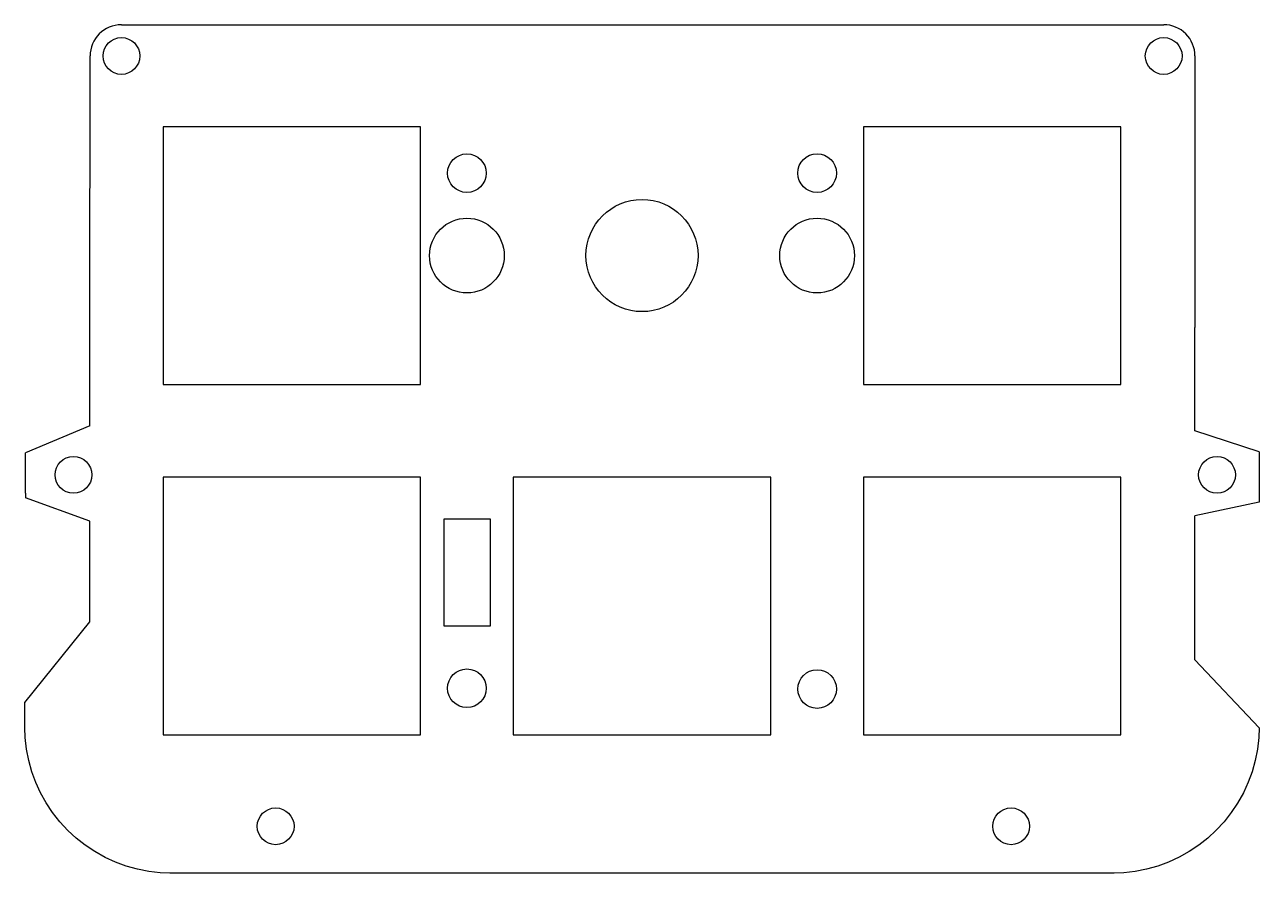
# Model space of a CAD drawing. Header units: millimetres. Extents: x -4.9 to 62.2, y -4.7 to 41.4.
import ezdxf

# ---------------------------------------------------------------- set-up
doc = ezdxf.new("R2010")
doc.units = ezdxf.units.MM
doc.header["$MEASUREMENT"] = 0

msp = doc.modelspace()

# ---------------------------------------------------------------- linework, layer by layer
for p, q in [((0.355, 41.379), (57.046, 41.379)), ((-1.354, 25.28), (-1.345, 39.68)), ((58.746, 39.679), (58.746, 24.929)), ((-1.357, 19.58), (-1.354, 25.28)), ((58.746, 19.297), (58.746, 24.929)), ((-1.357, 19.58), (-4.853, 18.101)), ((62.246, 18.167), (58.746, 19.297)), ((62.246, 18.167), (62.246, 15.435)), ((-4.854, 15.92), (-4.853, 18.101)), ((-4.854, 15.92), (-4.854, 15.666)), ((-1.358, 14.393), (-4.854, 15.666)), ((62.246, 15.435), (58.746, 14.685)), ((-1.363, 8.918), (-1.36, 14.394)), ((58.745, 6.864), (58.746, 14.685)), ((-4.905, 4.538), (-1.363, 8.918)), ((62.245, 3.166), (58.745, 6.864)), ((-4.905, 3.156), (-4.905, 4.538)), ((-4.884, 2.639), (-4.905, 3.156)), ((62.245, 3.166), (62.226, 2.637)), ((-4.813, 2.011), (-4.884, 2.639)), ((62.226, 2.637), (62.152, 2.011)), ((-4.687, 1.387), (-4.813, 2.011)), ((-4.517, 0.777), (-4.687, 1.387)), ((62.029, 1.385), (61.855, 0.777)), ((62.152, 2.011), (62.029, 1.385)), ((-4.296, 0.187), (-4.517, 0.777)), ((61.855, 0.777), (61.644, 0.203)), ((-4.037, -0.378), (-4.296, 0.187)), ((61.644, 0.203), (61.379, -0.376)), ((-3.73, -0.922), (-4.037, -0.378)), ((61.379, -0.376), (61.065, -0.935)), ((-3.391, -1.435), (-3.73, -0.922)), ((61.065, -0.935), (60.721, -1.447)), ((-2.992, -1.942), (-3.391, -1.435)), ((-2.558, -2.41), (-2.992, -1.942)), ((60.333, -1.941), (59.906, -2.402)), ((60.721, -1.447), (60.333, -1.941)), ((-2.102, -2.83), (-2.558, -2.41)), ((59.906, -2.402), (59.446, -2.829)), ((-1.615, -3.215), (-2.102, -2.83)), ((-1.089, -3.567), (-1.615, -3.215)), ((58.948, -3.22), (58.434, -3.563)), ((59.446, -2.829), (58.948, -3.22)), ((-0.533, -3.879), (-1.089, -3.567)), ((0.038, -4.14), (-0.533, -3.879)), ((57.88, -3.876), (57.302, -4.14)), ((58.434, -3.563), (57.88, -3.876)), ((0.616, -4.353), (0.038, -4.14)), ((1.224, -4.526), (0.616, -4.353)), ((1.847, -4.649), (1.224, -4.526)), ((2.465, -4.722), (1.847, -4.649)), ((55.492, -4.649), (54.878, -4.722)), ((56.116, -4.527), (55.492, -4.649)), ((56.726, -4.353), (56.116, -4.527)), ((57.302, -4.14), (56.726, -4.353)), ((2.993, -4.744), (2.465, -4.722)), ((54.347, -4.744), (2.993, -4.744)), ((54.878, -4.722), (54.347, -4.744))]:
    msp.add_line(p, q)
for points in [[(16.62, 21.832), (16.62, 35.832), (2.621, 35.832), (2.621, 21.832)], [(54.72, 35.832), (40.721, 35.832), (40.721, 21.832), (54.72, 21.832)], [(16.62, 16.782), (2.621, 16.782), (2.621, 2.782), (16.62, 2.782)], [(21.671, 16.782), (21.671, 2.782), (35.67, 2.782), (35.67, 16.782)], [(40.721, 16.782), (40.721, 2.782), (54.72, 2.782), (54.72, 16.782)], [(17.898, 8.714), (20.438, 8.714), (20.438, 14.497), (17.898, 14.497)]]:
    msp.add_lwpolyline(points, close=True)
for centre, radius in [((0.355, 39.679), 1), ((57.046, 39.679), 1), ((28.671, 28.832), 3.048), ((19.146, 28.832), 2.032), ((38.196, 28.832), 2.032), ((-2.255, 16.91), 1), ((59.945, 16.91), 1), ((8.745, -2.19), 1), ((48.745, -2.19), 1)]:
    msp.add_circle(centre, radius)
at = {"linetype": 'Continuous'}
for centre in [(19.146, 33.311), (38.195, 33.312), (19.146, 5.312), (38.196, 5.272)]:
    msp.add_circle(centre, 1.05, dxfattribs=at)
for centre, start, end in [((0.355, 39.679), 90, 179.96687), ((57.046, 39.679), -0.00178, 90)]:
    msp.add_arc(centre, 1.7, start, end)

doc.saveas('drawing.dxf')
